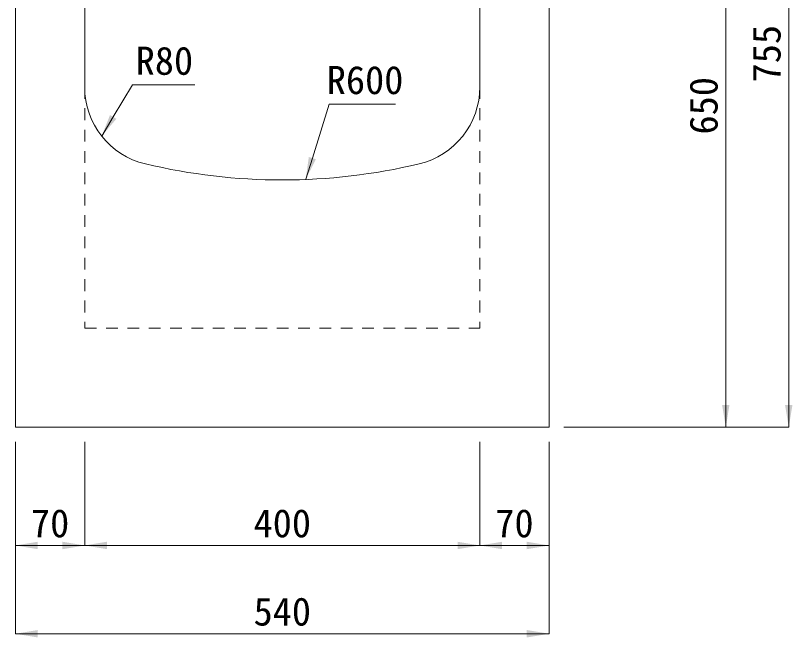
# Model space of a CAD drawing. Units: millimetres at full size, sheet at 1:40. Extents: x 69750 to 116230, y -28801 to 513.
# Drawn here: x 72858 to 73644, y -23222 to -22593 of the extents above; entities that cross this region are included whole.
import ezdxf
from ezdxf.enums import TextEntityAlignment as Align

# ---------------------------------------------------------------- set-up
doc = ezdxf.new("R2010")
doc.units = ezdxf.units.MM
doc.header["$LTSCALE"] = 40
doc.linetypes.add('USER1', pattern=[0.54, 0.3, -0.24])
for name, color, linetype, lineweight in [('寸法線', 7, 'Continuous', 9), ('引出線', 4, 'Continuous', 9), ('本体', 7, 'Continuous', 20)]:
    doc.layers.add(name, color=color, linetype=linetype, lineweight=lineweight)
doc.styles.add('ＭＳ ゴシック', font='')
doc.styles.get('ＭＳ ゴシック').set_extended_font_data('MS Gothic')

# ---------------------------------------------------------------- blocks, each defined once
blk = doc.blocks.new('filled_arrow')
at = {"color": 0, "linetype": 'Continuous', "lineweight": -2}
blk.add_solid([(7.5, 1.25), (0, 0), (7.5, -1.25)], dxfattribs=at)

msp = doc.modelspace()

# ---------------------------------------------------------------- linework, layer by layer
at = {"layer": '寸法線'}
for p, q in [((73640.59, -23009.24), (73640.59, -22253.84)), ((73576.86, -22359.24), (73576.86, -23009.24)), ((73412.95, -23009.24), (73576.86, -23009.24)), ((73558.42, -23009.24), (73640.59, -23009.24)), ((72857.95, -23024.24), (72857.95, -23128.99)), ((72857.95, -23024.24), (72857.95, -23218.28)), ((72927.95, -23024.24), (72927.95, -23128.99)), ((72927.95, -23024.24), (72927.95, -23128.99)), ((73327.95, -23024.24), (73327.95, -23128.99)), ((73327.95, -23024.24), (73327.95, -23128.99)), ((73397.95, -23024.24), (73397.95, -23128.99)), ((73397.95, -23024.24), (73397.95, -23218.28)), ((72857.95, -23128.99), (72927.95, -23128.99)), ((72927.95, -23128.99), (73327.95, -23128.99)), ((73327.95, -23128.99), (73397.95, -23128.99)), ((72857.95, -23218.28), (73397.95, -23218.28))]:
    msp.add_line(p, q, dxfattribs=at)
at = {"layer": '引出線'}
for points in [[(72945.19, -22714.82), (72956.77, -22695.53), (72976.26, -22663.05), (73039.52, -22663.05)], [(73151.66, -22758.62), (73158.4, -22737.15), (73175.52, -22682.55), (73242.62, -22682.55)]]:
    msp.add_lwpolyline(points, dxfattribs=at)
at = {"layer": '本体'}
for p, q in [((73397.95, -22259.84), (73397.95, -23009.24)), ((72857.95, -22359.24), (72857.95, -23009.24)), ((72927.95, -22665.21), (72927.95, -22359.24)), ((73327.95, -22665.21), (73327.95, -22359.24)), ((72857.95, -23009.24), (73397.95, -23009.24))]:
    msp.add_line(p, q, dxfattribs=at)
at = {"layer": '本体', "linetype": 'USER1', "lineweight": 9}
for p, q in [((72927.95, -22665.21), (72927.95, -22909.24)), ((73327.95, -22665.21), (73327.95, -22909.24)), ((72927.95, -22909.24), (73327.95, -22909.24))]:
    msp.add_line(p, q, dxfattribs=at)
at = {"layer": '本体'}
for centre, radius, start, end in [((73007.95, -22665.21), 80, 180, 256.65763), ((73247.95, -22665.21), 80, 283.34228, 0), ((73127.95, -22159.24), 600, 256.65763, 283.34228)]:
    msp.add_arc(centre, radius, start, end, dxfattribs=at)

# ---------------------------------------------------------------- block references
at = {"layer": '寸法線', "xscale": 3, "yscale": 3}
for p, rotation in [((73576.86, -23009.24), 90), ((73640.59, -23009.24), 90), ((72927.95, -23128.99), 180), ((73327.95, -23128.99), 180), ((73397.95, -23128.99), 180), ((73397.95, -23218.28), 180)]:
    msp.add_blockref('filled_arrow', p, dxfattribs=dict(at, rotation=rotation))
for p in [(72857.95, -23128.99), (72927.95, -23128.99), (73327.95, -23128.99), (72857.95, -23218.28)]:
    msp.add_blockref('filled_arrow', p, dxfattribs=at)
at = {"layer": '引出線', "xscale": 3, "yscale": 3}
for p, rotation in [((72945.19, -22714.82), 59), ((73151.66, -22758.62), 72.6)]:
    msp.add_blockref('filled_arrow', p, dxfattribs=dict(at, rotation=rotation))

# ---------------------------------------------------------------- texts
at = {"layer": '寸法線', "style": 'ＭＳ ゴシック'}
for s, p in [('755', (73618.09, -22631.54)), ('650', (73554.36, -22684.24))]:
    msp.add_text(s, height=28.48, rotation=90, dxfattribs=at).set_placement(p, align=Align.MIDDLE_CENTER)
for s, p in [('70', (72892.95, -23106.49)), ('400', (73127.95, -23106.49)), ('70', (73362.95, -23106.49)), ('540', (73127.95, -23195.78))]:
    msp.add_text(s, height=28.48, dxfattribs=at).set_placement(p, align=Align.MIDDLE_CENTER)
at = {"layer": '引出線', "style": 'ＭＳ ゴシック'}
for s, p in [('R80', (73008.64, -22638.67)), ('R600', (73211.74, -22658.18))]:
    msp.add_text(s, height=28.48, dxfattribs=at).set_placement(p, align=Align.MIDDLE_CENTER)

doc.saveas('drawing.dxf')
